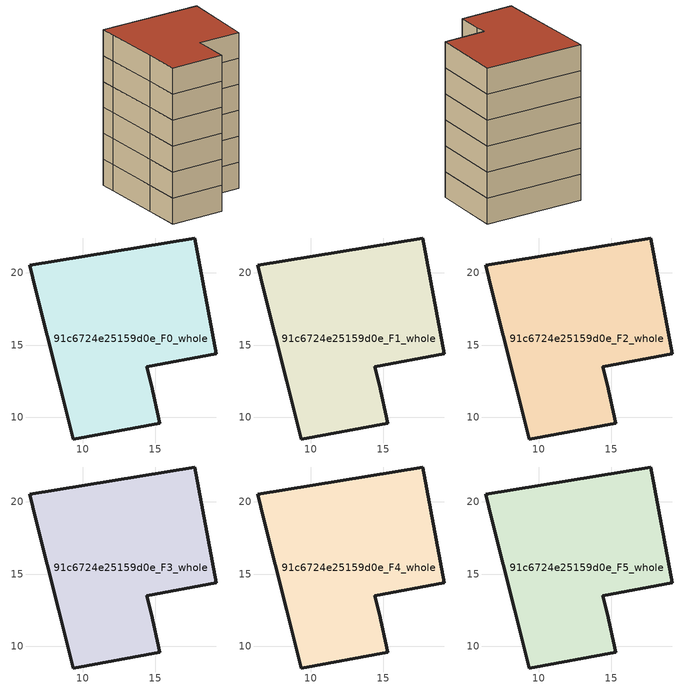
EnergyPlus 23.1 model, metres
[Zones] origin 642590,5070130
91c6724e25159d0e_F0_whole
 floor ground (EU_floor_Construction): 17.73,22.42 19.22,14.41 14.42,13.51 14.72,12.31 15.32,9.61 9.32,8.51 8.32,12.51 6.72,18.82 6.32,20.52 z0
 wall outside (EU_wall_Construction): 19.22,14.41 17.73,22.42 6.32,20.52 6.72,18.82 8.32,12.51 9.32,8.51 15.32,9.61 14.72,12.31 14.42,13.51 19.22,14.41 z0:3
91c6724e25159d0e_F1_whole
 floor to 91c6724e25159d0e_F0_whole (EU_floor_Construction): 17.73,22.42 19.22,14.41 14.42,13.51 14.72,12.31 15.32,9.61 9.32,8.51 8.32,12.51 6.72,18.82 6.32,20.52 z3
 wall outside (EU_wall_Construction): 19.22,14.41 17.73,22.42 6.32,20.52 6.72,18.82 8.32,12.51 9.32,8.51 15.32,9.61 14.72,12.31 14.42,13.51 19.22,14.41 z3:6
91c6724e25159d0e_F2_whole
 floor to 91c6724e25159d0e_F1_whole (EU_floor_Construction): 17.73,22.42 19.22,14.41 14.42,13.51 14.72,12.31 15.32,9.61 9.32,8.51 8.32,12.51 6.72,18.82 6.32,20.52 z6
 wall outside (EU_wall_Construction): 19.22,14.41 17.73,22.42 6.32,20.52 6.72,18.82 8.32,12.51 9.32,8.51 15.32,9.61 14.72,12.31 14.42,13.51 19.22,14.41 z6:9
91c6724e25159d0e_F3_whole
 floor to 91c6724e25159d0e_F2_whole (EU_floor_Construction): 17.73,22.42 19.22,14.41 14.42,13.51 14.72,12.31 15.32,9.61 9.32,8.51 8.32,12.51 6.72,18.82 6.32,20.52 z9
 wall outside (EU_wall_Construction): 19.22,14.41 17.73,22.42 6.32,20.52 6.72,18.82 8.32,12.51 9.32,8.51 15.32,9.61 14.72,12.31 14.42,13.51 19.22,14.41 z9:12
91c6724e25159d0e_F4_whole
 floor to 91c6724e25159d0e_F3_whole (EU_floor_Construction): 17.73,22.42 19.22,14.41 14.42,13.51 14.72,12.31 15.32,9.61 9.32,8.51 8.32,12.51 6.72,18.82 6.32,20.52 z12
 wall outside (EU_wall_Construction): 19.22,14.41 17.73,22.42 6.32,20.52 6.72,18.82 8.32,12.51 9.32,8.51 15.32,9.61 14.72,12.31 14.42,13.51 19.22,14.41 z12:15
91c6724e25159d0e_F5_whole
 floor to 91c6724e25159d0e_F4_whole (EU_floor_Construction): 17.73,22.42 19.22,14.41 14.42,13.51 14.72,12.31 15.32,9.61 9.32,8.51 8.32,12.51 6.72,18.82 6.32,20.52 z15
 wall outside (EU_wall_Construction): 19.22,14.41 17.73,22.42 6.32,20.52 6.72,18.82 8.32,12.51 9.32,8.51 15.32,9.61 14.72,12.31 14.42,13.51 19.22,14.41 z15:18
 roof outside (EU_roof_Construction): 15.32,9.61 14.72,12.31 14.42,13.51 19.22,14.41 17.73,22.42 6.32,20.52 6.72,18.82 8.32,12.51 9.32,8.51 z18
[Building]
EU S2 Campaign: North Axis=0; Terrain=City; Solar Distribution=FullExterior
[Site:Location]
Lyon-Bron: Latitude=45.75; Longitude=5; Time Zone=1; Elevation=198
[SizingPeriod:WeatherFileDays]
AnnualSizingPeriod: Begin Month=1; Begin Day of Month=1; End Month=12; End Day of Month=31; Day of Week for Start Day=Monday; Use Weather File Daylight Saving Period=No; Use Weather File Rain and Snow Indicators=No
[MATERIAL]
EU_InternalMass_Material: Roughness=MediumRough; Thickness=0.1; Conductivity=1; Density=1800; Specific Heat=900; Thermal Absorptance=0.9; Solar Absorptance=0.7; Visible Absorptance=0.7
[MATERIAL:NOMASS] Roughness=MediumRough; Thermal Absorptance=0.9; Solar Absorptance=0.7; Visible Absorptance=0.7
Name | Thermal Resistance
EU_wall_NoMass | 0.776494
EU_roof_NoMass | 0.486893
EU_floor_NoMass | 0.421597
[CONSTRUCTION]
EU_wall_Construction: EU_wall_NoMass
EU_roof_Construction: EU_roof_NoMass
EU_floor_Construction: EU_floor_NoMass
EU_InternalMass_Construction: EU_InternalMass_Material
[ZONE] Type=1; Multiplier=1; Ceiling Height=autocalculate; Volume=354.25; Floor Area=autocalculate; Part of Total Floor Area=Yes
91c6724e25159d0e_F0_whole; 91c6724e25159d0e_F1_whole; 91c6724e25159d0e_F2_whole; 91c6724e25159d0e_F3_whole; 91c6724e25159d0e_F4_whole; 91c6724e25159d0e_F5_whole
[INTERNALMASS] Construction=EU_InternalMass_Construction; Surface Area=118.083
Name | Zone or ZoneList
91c6724e25159d0e_F0_whole_EU_InternalMass | 91c6724e25159d0e_F0_whole
91c6724e25159d0e_F1_whole_EU_InternalMass | 91c6724e25159d0e_F1_whole
91c6724e25159d0e_F2_whole_EU_InternalMass | 91c6724e25159d0e_F2_whole
91c6724e25159d0e_F3_whole_EU_InternalMass | 91c6724e25159d0e_F3_whole
91c6724e25159d0e_F4_whole_EU_InternalMass | 91c6724e25159d0e_F4_whole
91c6724e25159d0e_F5_whole_EU_InternalMass | 91c6724e25159d0e_F5_whole
[OTHEREQUIPMENT] Fuel Type=Electricity; Design Level Calculation Method=Watts/Area; Power per Zone Floor Area=1; Fraction Latent=0; Fraction Radiant=0; Fraction Lost=0; Carbon Dioxide Generation Rate=0; EndUse Subcategory=EU_Step8_InternalGains
Name | Zone or ZoneList or Space or SpaceList | Schedule
EU_Step8_InternalGain_91c6724e25159d0e_F0_whole_f000 | 91c6724e25159d0e_F0_whole | EU_Step8_GainSchedule_91c6724e25159d0e_F0_whole_f000
EU_Step8_InternalGain_91c6724e25159d0e_F1_whole_f000 | 91c6724e25159d0e_F1_whole | EU_Step8_GainSchedule_91c6724e25159d0e_F1_whole_f000
EU_Step8_InternalGain_91c6724e25159d0e_F2_whole_f000 | 91c6724e25159d0e_F2_whole | EU_Step8_GainSchedule_91c6724e25159d0e_F2_whole_f000
EU_Step8_InternalGain_91c6724e25159d0e_F3_whole_f000 | 91c6724e25159d0e_F3_whole | EU_Step8_GainSchedule_91c6724e25159d0e_F3_whole_f000
EU_Step8_InternalGain_91c6724e25159d0e_F4_whole_f000 | 91c6724e25159d0e_F4_whole | EU_Step8_GainSchedule_91c6724e25159d0e_F4_whole_f000
EU_Step8_InternalGain_91c6724e25159d0e_F5_whole_f000 | 91c6724e25159d0e_F5_whole | EU_Step8_GainSchedule_91c6724e25159d0e_F5_whole_f000
[ZONEVENTILATION:DESIGNFLOWRATE] Schedule=EU_AlwaysOn; Design Flow Rate Calculation Method=AirChanges/Hour; Air Changes per Hour=0.693814; Ventilation Type=Natural; Fan Pressure Rise=0; Fan Total Efficiency=1; Constant Term Coefficient=1; Temperature Term Coefficient=0; Velocity Term Coefficient=0; Velocity Squared Term Coefficient=0; Minimum Indoor Temperature=-100; Maximum Indoor Temperature=100; Delta Temperature=-100; Minimum Outdoor Temperature=-100; Maximum Outdoor Temperature=100; Maximum Wind Speed=40
Name | Zone or ZoneList or Space or SpaceList
EU_ConstantAir_91c6724e25159d0e_F0_whole | 91c6724e25159d0e_F0_whole
EU_ConstantAir_91c6724e25159d0e_F1_whole | 91c6724e25159d0e_F1_whole
EU_ConstantAir_91c6724e25159d0e_F2_whole | 91c6724e25159d0e_F2_whole
EU_ConstantAir_91c6724e25159d0e_F3_whole | 91c6724e25159d0e_F3_whole
EU_ConstantAir_91c6724e25159d0e_F4_whole | 91c6724e25159d0e_F4_whole
EU_ConstantAir_91c6724e25159d0e_F5_whole | 91c6724e25159d0e_F5_whole
[HVACTEMPLATE:THERMOSTAT] Constant Heating Setpoint=20; Constant Cooling Setpoint=50
EU_HeatOnly_91c6724e25159d0e_F0_whole; EU_HeatOnly_91c6724e25159d0e_F1_whole; EU_HeatOnly_91c6724e25159d0e_F2_whole; EU_HeatOnly_91c6724e25159d0e_F3_whole; EU_HeatOnly_91c6724e25159d0e_F4_whole; EU_HeatOnly_91c6724e25159d0e_F5_whole
[HVACTEMPLATE:ZONE:IDEALLOADSAIRSYSTEM] System Availability Schedule=EU_AlwaysOn; Maximum Heating Supply Air Temperature=50; Minimum Cooling Supply Air Temperature=13; Maximum Heating Supply Air Humidity Ratio=0.0156; Minimum Cooling Supply Air Humidity Ratio=0.0077; Heating Limit=NoLimit; Cooling Limit=NoLimit; Heating Availability Schedule=EU_AlwaysOn; Cooling Availability Schedule=EU_CoolingOff; Dehumidification Control Type=ConstantSensibleHeatRatio; Cooling Sensible Heat Ratio=0.7; Dehumidification Setpoint=60; Humidification Control Type=None; Humidification Setpoint=30; Outdoor Air Method=None; Outdoor Air Flow Rate per Person=0.00944; Outdoor Air Flow Rate per Zone Floor Area=0; Outdoor Air Flow Rate per Zone=0; Demand Controlled Ventilation Type=None; Outdoor Air Economizer Type=NoEconomizer; Heat Recovery Type=None; Sensible Heat Recovery Effectiveness=0.7; Latent Heat Recovery Effectiveness=0.65
Name | Template Thermostat
91c6724e25159d0e_F0_whole | EU_HeatOnly_91c6724e25159d0e_F0_whole
91c6724e25159d0e_F1_whole | EU_HeatOnly_91c6724e25159d0e_F1_whole
91c6724e25159d0e_F2_whole | EU_HeatOnly_91c6724e25159d0e_F2_whole
91c6724e25159d0e_F3_whole | EU_HeatOnly_91c6724e25159d0e_F3_whole
91c6724e25159d0e_F4_whole | EU_HeatOnly_91c6724e25159d0e_F4_whole
91c6724e25159d0e_F5_whole | EU_HeatOnly_91c6724e25159d0e_F5_whole
[SIZING:ZONE] Zone Cooling Design Supply Air Temperature Input Method=SupplyAirTemperature; Zone Cooling Design Supply Air Temperature=13; Zone Heating Design Supply Air Temperature Input Method=SupplyAirTemperature; Zone Heating Design Supply Air Temperature=50; Zone Cooling Design Supply Air Humidity Ratio=0.008; Zone Heating Design Supply Air Humidity Ratio=0.008; Cooling Design Air Flow Method=DesignDay; Cooling Design Air Flow Rate=0; Cooling Minimum Air Flow per Zone Floor Area=0.000762; Cooling Minimum Air Flow=0; Cooling Minimum Air Flow Fraction=0.2; Heating Design Air Flow Method=DesignDay; Heating Design Air Flow Rate=0; Heating Maximum Air Flow per Zone Floor Area=0.002032; Heating Maximum Air Flow=0.141576; Heating Maximum Air Flow Fraction=0.3; Account for Dedicated Outdoor Air System=No; Dedicated Outdoor Air System Control Strategy=NeutralSupplyAir; Dedicated Outdoor Air Low Setpoint Temperature for Design=autosize; Dedicated Outdoor Air High Setpoint Temperature for Design=autosize; Zone Load Sizing Method=Sensible Load Only No Latent Load; Zone Latent Cooling Design Supply Air Humidity Ratio Input Method=HumidityRatioDifference; Zone Cooling Design Supply Air Humidity Ratio Difference=0.005; Zone Latent Heating Design Supply Air Humidity Ratio Input Method=HumidityRatioDifference; Zone Humidification Design Supply Air Humidity Ratio Difference=0.005
91c6724e25159d0e_F0_whole; 91c6724e25159d0e_F1_whole; 91c6724e25159d0e_F2_whole; 91c6724e25159d0e_F3_whole; 91c6724e25159d0e_F4_whole; 91c6724e25159d0e_F5_whole
[SCHEDULE:CONSTANT]
Name | Hourly Value
EU_AlwaysOn | 1
EU_CoolingOff | 0
[SCHEDULE:FILE] Column Number=1; Rows to Skip at Top=0; Number of Hours of Data=8760; Column Separator=Comma; Interpolate to Timestep=No; Minutes per Item=60; Adjust Schedule for Daylight Savings=Yes
Name | File
EU_Step8_GainSchedule_91c6724e25159d0e_F0_whole_f000 | C:\Users\o_iseri\Desktop\OpenUBEM\openubem\outputs\eu_evidence\EU-11\FR-LYO-HAUTCOEURPENTES\idfs\91c6724e25159d0e\91c6724e25159d0e_F0_whole_f000_gain.csv
EU_Step8_GainSchedule_91c6724e25159d0e_F1_whole_f000 | C:\Users\o_iseri\Desktop\OpenUBEM\openubem\outputs\eu_evidence\EU-11\FR-LYO-HAUTCOEURPENTES\idfs\91c6724e25159d0e\91c6724e25159d0e_F1_whole_f000_gain.csv
EU_Step8_GainSchedule_91c6724e25159d0e_F2_whole_f000 | C:\Users\o_iseri\Desktop\OpenUBEM\openubem\outputs\eu_evidence\EU-11\FR-LYO-HAUTCOEURPENTES\idfs\91c6724e25159d0e\91c6724e25159d0e_F2_whole_f000_gain.csv
EU_Step8_GainSchedule_91c6724e25159d0e_F3_whole_f000 | C:\Users\o_iseri\Desktop\OpenUBEM\openubem\outputs\eu_evidence\EU-11\FR-LYO-HAUTCOEURPENTES\idfs\91c6724e25159d0e\91c6724e25159d0e_F3_whole_f000_gain.csv
EU_Step8_GainSchedule_91c6724e25159d0e_F4_whole_f000 | C:\Users\o_iseri\Desktop\OpenUBEM\openubem\outputs\eu_evidence\EU-11\FR-LYO-HAUTCOEURPENTES\idfs\91c6724e25159d0e\91c6724e25159d0e_F4_whole_f000_gain.csv
EU_Step8_GainSchedule_91c6724e25159d0e_F5_whole_f000 | C:\Users\o_iseri\Desktop\OpenUBEM\openubem\outputs\eu_evidence\EU-11\FR-LYO-HAUTCOEURPENTES\idfs\91c6724e25159d0e\91c6724e25159d0e_F5_whole_f000_gain.csv
